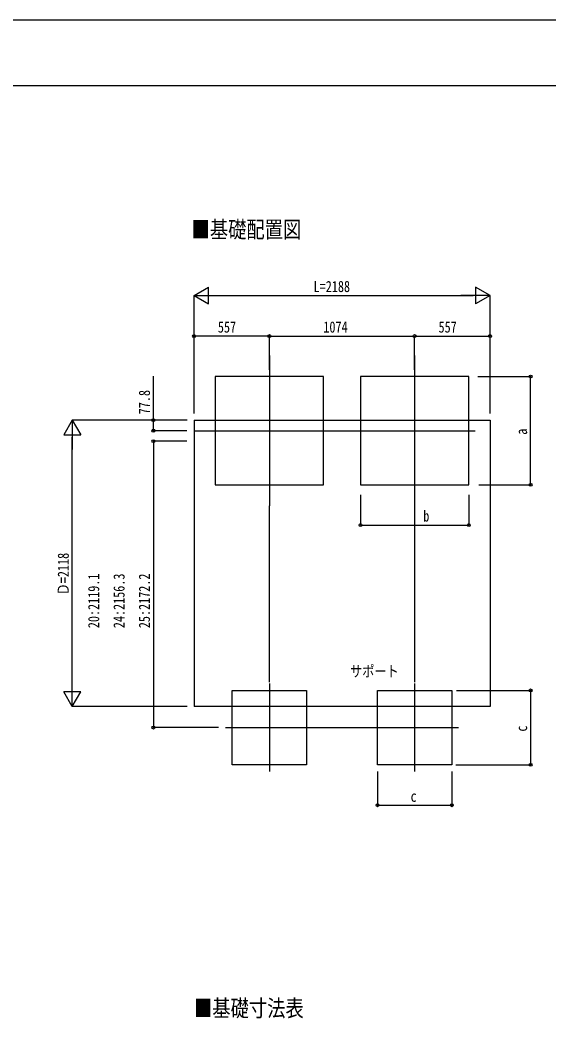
# Model space of a CAD drawing. Units: millimetres, scale not verified. Extents: x -10512 to 10512, y -7425 to 7425.
# Drawn here: x 1937 to 5846, y 4 to 7425 of the extents above; entities that cross this region are included whole.
import ezdxf
from ezdxf.enums import TextEntityAlignment as Align

# ---------------------------------------------------------------- set-up
doc = ezdxf.new("R2010")
doc.units = ezdxf.units.MM
doc.header["$LTSCALE"] = 30
for name, color, linetype in [('0-2_USER1', 3, 'Continuous'), ('0-3_YKK_12', 2, 'Continuous'), ('0-5_YKK_A1', 4, 'Continuous'), ('0-6_YKK_D', 6, 'Continuous'), ('0-7_YKK_ZWAK', 7, 'Continuous')]:
    doc.layers.add(name, color=color, linetype=linetype)
doc.styles.add('ＭＳ ゴシック', font='')
doc.styles.get('ＭＳ ゴシック').set_extended_font_data('MS Gothic')

msp = doc.modelspace()

# ---------------------------------------------------------------- linework, layer by layer
at = {"layer": '0-3_YKK_12'}
for p, q in [((3779.57, 4941.76), (3779.57, 3831.59)), ((4853.57, 4941.96), (4853.57, 3831.79)), ((3226.6, 4386.68), (5299.71, 4386.68)), ((3779.57, 2514.83), (3779.57, 1864.83)), ((4853.57, 2514.83), (4853.57, 1864.83)), ((3454.57, 2189.83), (4104.57, 2189.83)), ((4528.57, 2189.83), (5178.57, 2189.83))]:
    msp.add_line(p, q, dxfattribs=at)
at = {"layer": '0-5_YKK_A1'}
for p, q in [((3222.57, 4464.48), (5410.57, 4464.48)), ((3222.57, 4464.48), (3222.57, 2346.14)), ((5410.57, 4464.48), (5410.57, 2346.14)), ((5410.57, 2346.14), (3222.57, 2346.14))]:
    msp.add_line(p, q, dxfattribs=at)
for points in [[(3379.57, 3986.68), (4179.57, 3986.68), (4179.57, 4786.68), (3379.57, 4786.68)], [(4453.57, 3986.68), (5253.57, 3986.68), (5253.57, 4786.68), (4453.57, 4786.68)], [(3504.57, 2464.83), (4054.57, 2464.83), (4054.57, 1914.83), (3504.57, 1914.83)], [(4578.57, 2464.83), (5128.57, 2464.83), (5128.57, 1914.83), (4578.57, 1914.83)]]:
    msp.add_lwpolyline(points, close=True, dxfattribs=at)
at = {"layer": '0-6_YKK_D'}
for p, q in [((3222.57, 5386.68), (3330.82, 5449.18)), ((3330.82, 5324.18), (3330.82, 5449.18)), ((5410.57, 5386.68), (5302.31, 5449.18)), ((5302.31, 5449.18), (5302.31, 5324.18)), ((3222.57, 4514.68), (3222.57, 5387.68)), ((3222.57, 5386.68), (3330.82, 5324.18)), ((3222.57, 5386.68), (3439.07, 5386.68)), ((3347.57, 5386.68), (5285.57, 5386.68)), ((5410.57, 5386.68), (5194.06, 5386.68)), ((5410.57, 5386.68), (5302.31, 5324.18)), ((5410.57, 4514.68), (5410.57, 5387.68)), ((3222.57, 4836.88), (3222.57, 5087.68)), ((3779.57, 5086.68), (3222.57, 5086.68)), ((3779.57, 4836.88), (3779.57, 5087.68)), ((3779.57, 4836.88), (3779.57, 5087.68)), ((3779.57, 5086.68), (4853.57, 5086.68)), ((4853.57, 4836.88), (4853.57, 5087.68)), ((4853.57, 4836.88), (4853.57, 5087.68)), ((4853.57, 5086.68), (5410.57, 5086.68)), ((5410.57, 4836.88), (5410.57, 5087.68)), ((5320.72, 4786.68), (5711.57, 4786.68)), ((5710.57, 3986.68), (5710.57, 4786.68)), ((2322.57, 4464.48), (2260.07, 4356.23)), ((3172.57, 4464.48), (2321.57, 4464.48)), ((2322.57, 4464.48), (2385.07, 4356.23)), ((2322.57, 4464.48), (2322.57, 4247.97)), ((3172.57, 4464.48), (2921.57, 4464.48)), ((3169.13, 4386.68), (2921.57, 4386.68)), ((2260.07, 4356.23), (2385.07, 4356.23)), ((2322.57, 2471.14), (2322.57, 4339.48)), ((3169.13, 4308.93), (2921.57, 4308.93)), ((2922.57, 4308.93), (2922.57, 2189.83)), ((5328.57, 3986.68), (5711.57, 3986.68)), ((4453.57, 3912.48), (4453.57, 3687.35)), ((5253.57, 3912.66), (5253.57, 3687.35)), ((3779.57, 2526.09), (3779.57, 3831.29)), ((4853.57, 3831.29), (4853.57, 2526.09)), ((4453.57, 3688.35), (5253.57, 3688.35)), ((2322.57, 2346.14), (2322.57, 2562.64)), ((2322.57, 2346.14), (2260.07, 2454.39)), ((2385.07, 2454.39), (2260.07, 2454.39)), ((2322.57, 2346.14), (2385.07, 2454.39)), ((5162.6, 2464.83), (5711.57, 2464.83)), ((5710.57, 2464.83), (5710.57, 1914.83)), ((3172.57, 2346.14), (2321.57, 2346.14)), ((3403.57, 2189.83), (2921.57, 2189.83)), ((4105.07, 2189.83), (4528.07, 2189.83)), ((4578.57, 1863.83), (4578.57, 1613.83)), ((5128.57, 1863.83), (5128.57, 1613.83)), ((5158.02, 1914.83), (5711.57, 1914.83)), ((4578.57, 1614.83), (5128.57, 1614.83))]:
    msp.add_line(p, q, dxfattribs=at)
msp.add_lwpolyline([(2922.57, 4386.68), (2922.57, 4464.48), (2922.57, 4790.98)], dxfattribs=at)
for centre in [(3222.57, 5086.68), (3779.57, 5086.68), (3779.57, 5086.68), (4853.57, 5086.68), (4853.57, 5086.68), (5410.57, 5086.68), (5710.57, 4786.68), (2922.57, 4464.48), (2922.57, 4386.68), (2922.57, 4308.93), (5710.57, 3986.68), (4453.57, 3688.35), (5253.57, 3688.35), (5710.57, 2464.83), (2922.57, 2189.83), (5710.57, 1914.83), (4578.57, 1614.83), (5128.57, 1614.83)]:
    msp.add_circle(centre, 10.62, dxfattribs=at)
at = {"layer": '0-7_YKK_ZWAK'}
msp.add_line((9737.55, 6937.5), (-9762.45, 6937.5), dxfattribs=at)
msp.add_lwpolyline([(-10512.5, -7425), (10512.5, -7425), (10512.5, 7425), (-10512.5, 7425)], close=True, dxfattribs=at)

# ---------------------------------------------------------------- texts
at = {"layer": '0-2_USER1', "style": 'ＭＳ ゴシック', "width": 0.8}
for s, height, p in [('■基礎配置図', 123.8, (3204.56, 5776.61)), ('サポート', 82.48, (4375.83, 2541.12)), ('■基礎寸法表', 123.8, (3222.75, 14.36))]:
    msp.add_text(s, height=height, dxfattribs=at).set_placement(p, align=Align.BOTTOM_LEFT)
at = {"layer": '0-6_YKK_D', "style": 'ＭＳ ゴシック', "width": 0.8}
for s, p in [('L=2188', (4106.57, 5387.68)), ('557', (3399.07, 5087.68)), ('1074', (4178.57, 5087.68)), ('557', (5030.07, 5087.68)), ('b', (4916.91, 3689.35)), ('c', (4823.57, 1615.83))]:
    msp.add_text(s, height=82.48, dxfattribs=at).set_placement(p, align=Align.BOTTOM_LEFT)
for s, p in [('77.8', (2921.57, 4507.98)), ('a', (5709.57, 4356.68)), ('Ｄ=2118', (2321.57, 3168.31)), ('20:2119.1', (2546.57, 2925.38)), ('24:2156.3', (2734.07, 2925.38)), ('25:2172.2', (2921.57, 2925.38)), ('c', (5709.57, 2159.83))]:
    msp.add_text(s, height=82.48, rotation=90, dxfattribs=at).set_placement(p, align=Align.BOTTOM_LEFT)

doc.saveas('drawing.dxf')
